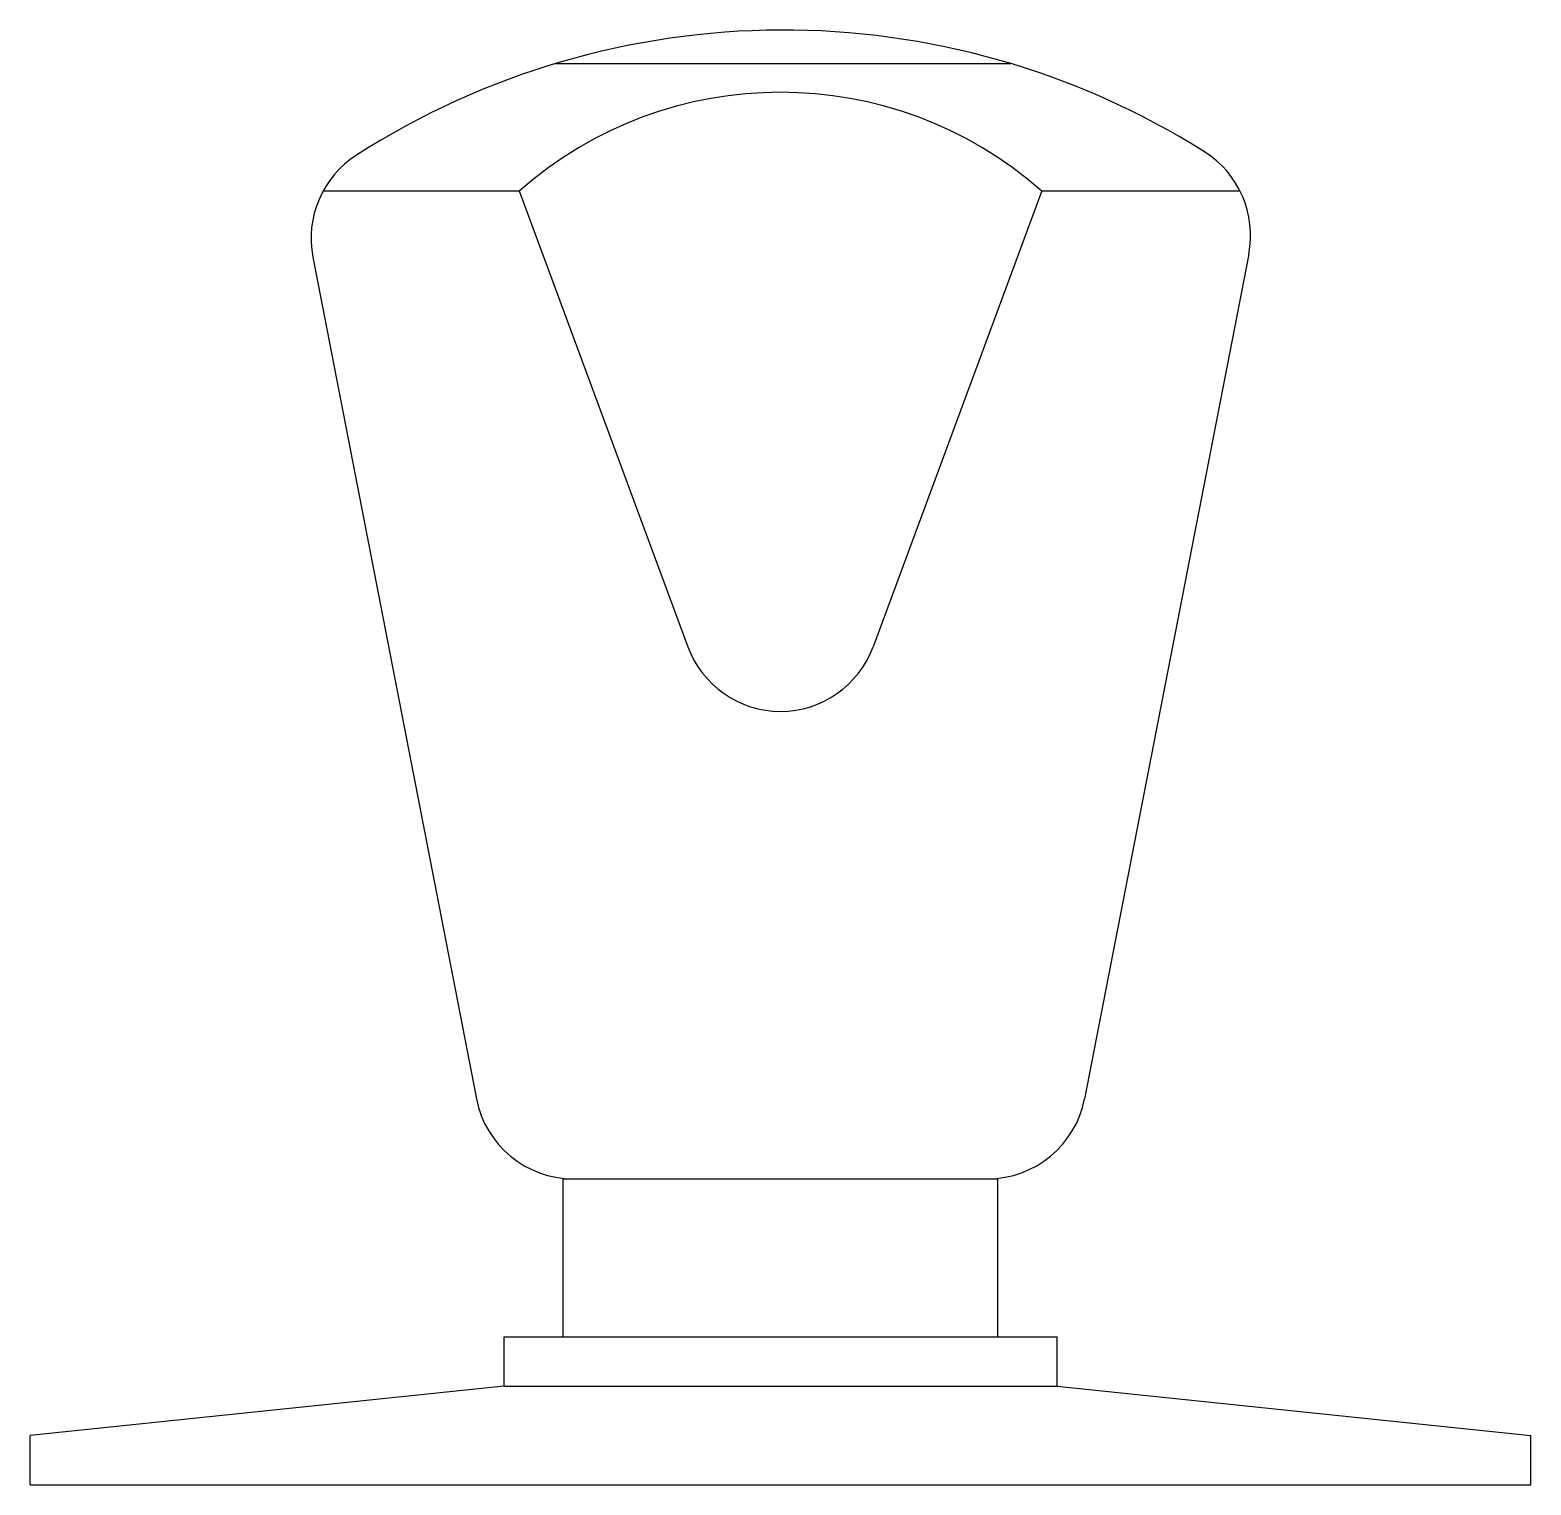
# Model space of a CAD drawing. Header units: millimetres. Extents: x 8.3 to 23.5, y 26.9 to 41.6.
import ezdxf

# ---------------------------------------------------------------- set-up
doc = ezdxf.new("R2010")
doc.units = ezdxf.units.MM

msp = doc.modelspace()

# ---------------------------------------------------------------- linework, layer by layer
for p, q in [((13.585, 41.249), (18.198, 41.249)), ((11.233, 39.959), (13.22, 39.959)), ((13.22, 39.959), (14.927, 35.344)), ((18.51, 39.959), (16.803, 35.344)), ((18.51, 39.959), (20.518, 39.959)), ((11.129, 39.289), (12.786, 30.768)), ((20.606, 39.319), (18.944, 30.768)), ((13.665, 29.959), (18.065, 29.959)), ((13.665, 28.359), (13.665, 29.959)), ((13.767, 29.959), (17.963, 29.959)), ((18.065, 28.359), (18.065, 29.959)), ((13.065, 28.359), (18.665, 28.359)), ((13.065, 27.859), (13.065, 28.359)), ((18.665, 27.859), (18.665, 28.359)), ((13.065, 27.859), (8.265, 27.359)), ((13.065, 27.859), (18.665, 27.859)), ((18.665, 27.859), (23.465, 27.359)), ((8.265, 26.859), (8.265, 27.359)), ((23.465, 26.859), (23.465, 27.359)), ((8.265, 26.859), (23.465, 26.859))]:
    msp.add_line(p, q)
for centre, radius, start, end in [((15.891, 33.588), 8, 57.77, 122.6884), ((15.865, 36.958), 4, 48.6047, 131.3953), ((12.111, 39.48), 1, 122.6884, 191), ((19.625, 39.51), 1, 349, 57.77), ((15.865, 35.691), 1, 200.3015, 339.7032), ((13.767, 30.959), 1, 191, 270), ((17.963, 30.959), 1, 270, 349)]:
    msp.add_arc(centre, radius, start, end)

doc.saveas('drawing.dxf')
